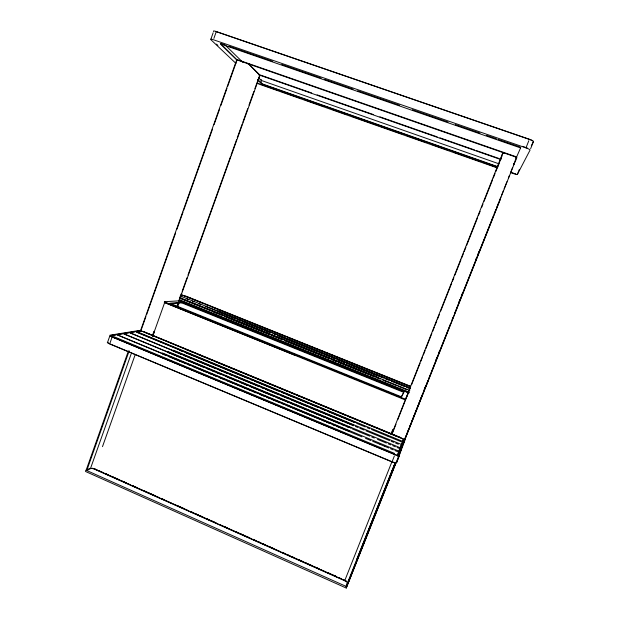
<?xml version="1.0" encoding="UTF-8"?>
<svg xmlns="http://www.w3.org/2000/svg" width="619" height="619" viewBox="0 0 619 619"><rect width="100%" height="100%" fill="white"/><g stroke="black" fill="none" stroke-linecap="round" stroke-linejoin="round"><path stroke-width="0.93" d="M503.487 152.878L502.845 152.746L500.817 159.423M428.456 379.942L427.319 383.091M402.505 445.378L423.373 392.222A3.652 0.495 21.9 0 0 423.319 392.082M211.048 38.734L213.137 32.784M213.895 38.386L216.302 31.546L529.407 139.252A4.681 0.797 18.8 0 1 533.485 141.511L530.638 148.653M109.695 336.326L107.667 342.09A4.302 0.882 18.3 0 0 109.695 343.963L392.013 461.929A4.534 0.998 22.7 0 0 396.555 462.741L399.425 455.514A4.534 0.959 22.7 0 1 394.891 454.671L112.14 337.007A4.302 0.851 18.4 0 1 110.097 335.173L138.71 330.569A3.938 0.72 18.8 0 1 142.772 331.451M111.219 336.581L111.552 335.637M110.097 342.802L112.14 337.007M420.99 398.226L418.32 405.437M128.404 350.965L86.134 470.239L89.825 468.359M129.185 350.841L86.761 470.517L90.444 468.637A3.141 1.091 17 0 1 94.475 469.179L344.713 580.73A3.312 1.215 24.4 0 1 347.298 583.206L346.091 586.386L395.34 462.416M90.444 468.637L131.073 354.169M140.412 331.033L236.667 59.935L237.479 60.097M519.828 146.927L520.757 147.523L516.47 157.296L236.907 59.904L220.573 43.601M141.078 330.237L145.929 316.595M146.571 314.777L175.641 232.906M176.933 229.27L183.077 211.984M183.719 210.166L212.472 129.209M214.081 124.667L219.575 109.199M220.867 105.563L227.003 88.277M227.653 86.459L236.698 60.995M102.483 446.647L135.275 354.408M152.328 335.815L153.945 331.281M164.275 302.351L164.445 301.871M152.661 336.21L164.654 302.621L404.586 399.642L404.78 399.147M164.708 302.459L164.499 301.708L179.951 300.788M152.823 336.086L154.441 331.552M257.721 80.431L258.1 79.379M179.201 299.55L181.483 293.189M182.141 291.371L187.031 277.738M188.006 275.014L230.407 156.862M231.057 155.044L236.605 139.592M237.255 137.774L242.145 124.14M242.803 122.322L247.693 108.689M248.993 105.06L253.891 91.426M254.866 88.695L259.431 75.975M177.305 305.724L178.295 302.954M178.992 301.027L179.154 300.571M177.243 306.026L178.226 303.302M178.876 301.484L260.088 75.201L248.923 64.229M177.661 306.862L178.984 303.178M499.138 163.88L261.876 80.64L261.117 80.277L261.38 79.565M170.519 303.79L181.615 302.83L181.839 302.219L404.052 391.734L401.406 396.81L169.823 303.233L181.839 302.219M260.638 83.054L261.582 80.424M396.555 462.741L404.88 440.357A4.147 0.805 22.5 0 0 401.329 438.028L143.577 331.761M402.598 438.786A3.374 0.65 22.5 0 1 404.161 440.063L398.651 455.197A3.691 0.781 22.7 0 1 394.953 454.508L112.457 336.953A3.505 0.689 18.4 0 1 110.793 335.459L140.296 330.763M398.032 456.242L400.632 449.146L397.839 456.126M398.11 454.826L398.86 452.791M399.185 451.901L400.091 449.44M400.447 448.489L401.313 446.121M401.654 445.208L402.489 442.925M402.814 442.043L403.464 440.295M397.638 455.654L398.009 454.648M398.373 453.673L399.263 451.243M399.611 450.299L400.478 447.963M400.779 447.15L401.445 445.347M397.754 454.013L398.651 451.584M399.015 450.609L399.92 448.171M400.276 447.228L401.143 444.883M401.483 443.978L402.319 441.726M403.263 439.204L402.482 441.293L136.327 331.405M346.795 586.696L85.971 470.169L85.515 471.469L346.253 588.05L356.01 562.269M427.187 382.999L426.011 386.357L426.499 385.157M390.953 434.136L392.732 429.648M391.378 434.027L393.104 429.656M407.867 392.756L408.37 392.81M391.734 434.167L502.845 152.746M392.431 433.199L395.982 424.208M397.754 419.721L410.18 388.275M411.604 384.678L420.123 363.113M420.835 361.318L422.615 356.83M423.319 355.027L425.098 350.54M425.81 348.745L431.845 333.471M432.557 331.668L434.329 327.18M435.041 325.385L436.813 320.89M437.525 319.094L439.304 314.599M440.72 311.009L451.731 283.154M452.443 281.359L453.859 277.761M454.926 275.068L460.962 259.794M461.673 257.999L463.445 253.504M464.157 251.709L465.937 247.213M466.641 245.418L477.651 217.563M478.363 215.768L480.135 211.28M481.559 207.682L482.975 204.092M484.043 201.392L492.569 179.835M493.273 178.032L495.053 173.544M495.765 171.742L501.8 156.468M344.713 580.73L391.688 462.331M392.013 461.929L394.404 455.886M400.64 447.514L403.588 439.947M427.435 382.372L428.464 379.78M398.187 454.168L401.483 445.657M397.653 455.762L399.007 452.388M356.621 559.746L395.293 462.393M398.094 455.336L404.161 440.063M424.162 389.552L425.23 386.852M435.931 359.91L437.006 357.217M438.43 353.627L439.498 350.934M458.818 302.304L459.886 299.619M461.302 296.044L462.37 293.36M475.531 260.228L476.599 257.535M478.03 253.945L479.098 251.252M516.47 157.296L516.617 156.917L237.038 59.54M404.679 439.119L406.103 435.528M407.17 432.843L408.594 429.253M409.306 427.458L411.086 422.978M411.805 421.183L422.847 393.375M423.558 391.579L425.377 386.999M426.058 385.304L427.853 380.778M428.549 379.029L430.329 374.541M431.033 372.77L437.749 355.871M437.811 355.708L448.218 329.517M448.914 327.761L450.663 323.366M452.056 319.853L453.131 317.137M454.516 313.663L466.153 284.361M466.316 283.951L484.135 239.104M484.313 238.655L490.302 223.575M491.006 221.803L493.475 215.59M494.109 213.996L495.943 209.384M496.6 207.713L498.411 203.171M499.1 201.438L500.879 196.95M501.591 195.155L503.379 190.667M504.09 188.88L506.938 181.7M508.361 178.117L509.429 175.425M510.853 171.842L512.64 167.354M513.352 165.559L515.132 161.072M368.46 530.754L369.551 528.015M372.762 519.929L370.92 524.564L385.119 489.134M374.077 516.61L376.329 510.938M376.538 510.427L377.59 507.773M377.76 507.348L378.828 504.655M378.99 504.237L380.051 501.583M380.259 501.057L381.327 498.365M381.451 498.047L382.519 495.37M382.759 494.767L383.826 492.074M383.935 491.803L384.995 489.126M386.418 485.551L387.479 482.874M388.902 479.307L389.962 476.622M391.386 473.055L393.158 468.591M393.823 466.919L395.642 462.339M403.101 443.56L514.474 163.238L514.072 163.223M355.499 563.545L355.995 562.292M356.699 560.52L358.502 556.001M359.213 554.206L360.993 549.726M361.705 547.931L363.485 543.451M363.647 543.041L364.692 540.402M365.396 538.646L369.582 528.1M369.729 527.868L370.835 525.082M385.204 488.786L387.618 482.843M387.695 482.511L395.696 462.362M349.263 579.616L395.827 462.432M400.64 450.307L402.427 445.819M402.559 445.487L500.539 198.869M395.239 464.621L347.994 583.516A4.07 1.486 24.4 0 0 347.924 582.881M346.253 588.05L400.006 452.791M510.822 172.693L513.553 173.653A3.791 0.495 19.3 0 0 517.345 174.465L530.065 150.084A4.681 0.751 18.9 0 0 525.972 147.871L528.835 140.691M517.345 174.465L519.31 169.521M400.803 450.771L401.158 449.897M515.155 160.747L515.991 158.209M514.126 164.012L514.025 163.362M514.822 162.449L516.579 158.518L515.898 158.093M407.789 394.496L405.569 399.154L404.841 398.976L164.886 301.979M531.326 145.705L533.485 141.511M401.143 397.475L403.797 392.369L181.615 302.83M335.668 576.034L327.861 572.838M516.633 158.162L516.896 157.566L515.82 157.071M112.318 335.513L116.132 334.894M117.981 334.593L122.601 333.842M125.286 333.401L128.829 332.829M130.547 332.55L134.834 331.846M136.992 331.498L139.631 331.064M260.088 75.201L259.214 74.945M180.353 295.333L182.698 295.193M181.058 295.542L182.087 295.48M259.462 75.023L249.055 64.322M183.239 295.557L181.963 295.317L183.495 295.627M503.239 152.738L504.083 153.04L503.657 152.847M522.421 146.324L525.167 147.268M525.972 147.871L213.416 39.755A4.41 0.658 22.4 0 0 210.754 39.585L235.955 63.432M221.579 43.67L224.318 44.622M228.883 46.201L272.708 61.374M281.838 64.531L321.099 78.118M324.751 79.387L353.054 89.182M357.62 90.761L399.626 105.3M412.409 109.725L448.017 122.051M455.321 124.581L479.973 133.108M486.364 135.321L496.407 138.803M498.233 139.43L519.233 146.703M260.7 75.139L311.651 92.958M317.114 94.869L373.528 114.608M379.904 116.836L437.223 136.884M439.954 137.844L474.533 149.937M476.351 150.572L499.1 158.534M258.757 74.845L500.779 159.524M184.036 295.805L185.135 296.207L184.214 295.859M498.117 166.782L263.33 84.254L261.814 83.534L257.728 79.58M497.08 166.79L263.214 84.571L261.705 83.851L257.612 79.905M261.172 84.424L278.496 90.521M280.314 91.155L301.291 98.537M304.935 99.814L324.077 106.545M331.374 109.114L345.054 113.927M351.43 116.171L378.789 125.789M380.608 126.431L401.576 133.805M407.047 135.723L424.371 141.821M431.667 144.382L447.166 149.837M453.549 152.081L480.901 161.698M482.727 162.34L496.399 167.145M510.992 172.283L513.724 173.243M497.158 167.881L260.297 84.563A3.575 0.449 21.6 0 1 257.783 83.534M248.01 63.772L248.436 63.927M248.103 63.858L248.869 64.121M185.669 296.029L410.714 386.326M186.288 296.547L410.296 386.442M186.033 296.563L197.693 301.244M199.48 301.964L203.968 303.767M205.763 304.486L208.448 305.562M210.243 306.281L285.583 336.519M287.378 337.239L373.536 371.88M375.269 372.514L410.559 386.736M218.244 310.916L409.732 387.819M180.694 296.13L410.505 388.438M180.129 296.207L181.932 296.934M186.28 298.683L188.207 299.457M192.432 301.151L194.196 301.863M198.591 303.627L200.347 304.331M205.237 306.297L269.776 332.225M274.124 333.974L276.051 334.747M277.676 335.397L345.077 362.479M346.625 363.098L348.381 363.802M350.137 364.514L379.138 376.159M217.656 311.434L229.301 316.116M231.073 316.827L235.576 318.638M237.332 319.342L240.953 320.797M243.6 321.857L257.086 327.281M258.796 327.962L263.237 329.749M265.017 330.469L269.458 332.248M277.459 335.467L297.019 343.321M297.414 343.483L317.129 351.399M318.917 352.126L323.397 353.921M325.192 354.641L328.851 356.111M331.467 357.163L335.049 358.602M337.688 359.662L344.907 362.564M346.702 363.283L349.387 364.367M350.006 364.614L377.273 375.571M378.96 376.244L383.509 378.077M385.235 378.766L388.879 380.228M391.51 381.289L404.981 386.697M406.737 387.409L409.453 388.5M180.253 297.816L377.93 377.296M179.603 297.863L409.817 390.442M179.92 298.296L216.619 313.059M220.96 314.8L222.732 315.52M227.173 317.299L282.837 339.692M284.624 340.411L336.527 361.287M338.314 362.007L377.691 377.845M213.563 311.984L216.255 313.067M218.012 313.771L220.728 314.87M224.233 316.278L226.995 317.385M228.674 318.065L259.222 330.353M259.74 330.561L269.961 334.67M271.749 335.39L276.229 337.193M278.016 337.912L280.701 338.988M284.283 340.435L294.211 344.427M295.023 344.752L319.195 354.478M319.714 354.687L322.352 355.747M322.778 355.917L328.511 358.223M331.73 359.515L336.202 361.318M337.997 362.038L368.645 374.363M370.216 374.998L374.696 376.801M376.484 377.52L380.259 379.037M382.751 380.043L385.436 381.118M385.606 381.188L396.299 385.49M397.971 386.163L406.985 389.784M179.479 299.743L409.291 392.253M179.139 300.23L374.534 378.913M179.247 300.339L408.958 392.841M178.883 300.331L408.834 392.933M164.778 302.606L295.735 355.569M143.685 331.591L400.787 437.579M143.314 331.799L163.842 340.264M165.629 341.007L205.794 357.565M207.582 358.3L210.259 359.407M212.038 360.142L216.503 361.983M218.29 362.719L234.353 369.342M236.141 370.077L262.92 381.118M264.708 381.853L276.306 386.643M278.093 387.378L287.023 391.061M288.802 391.796L304.873 398.419M306.66 399.154L309.338 400.261M311.117 400.996L333.432 410.196M335.219 410.931L357.534 420.131M359.322 420.874L375.385 427.497M377.172 428.232L386.101 431.915M387.881 432.65L400.377 437.803M186.458 349.689L189.143 350.795M190.892 351.515L193.608 352.637M197.097 354.076L213.238 360.73M214.839 361.395L226.624 366.247M228.403 366.99L232.558 368.7M232.868 368.823L235.545 369.93M236.094 370.154L264.096 381.706M264.367 381.815L283.765 389.815M285.514 390.535L288.191 391.641M289.932 392.353L294.334 394.171M296.099 394.899L298.737 395.99M298.9 396.052L303.148 397.808M303.356 397.893L312.278 401.576M312.835 401.801L316.742 403.41M317.23 403.611L325.664 407.093M327.451 407.828L330.128 408.935M331.908 409.67L336.372 411.503M338.16 412.246L346.222 415.573M348.861 416.657L354.215 418.87M356.002 419.605L358.68 420.703M359.399 421.005L364.661 423.172M366.711 424.015L369.388 425.121M369.922 425.338L378.31 428.797M380.097 429.54L387.231 432.48M387.463 432.573L396.23 436.194M397.94 436.898L400.617 437.997M135.507 331.536L355.793 422.506M136.822 332.318L354.904 422.382M179.742 350.284L182.45 351.399M185.917 352.83L192.973 355.747M193.167 355.824L195.844 356.931M196.502 357.202L221.2 367.407M221.741 367.632L224.426 368.738M224.72 368.854L228.891 370.58M229.123 370.673L237.92 374.309M239.607 375.006L242.323 376.128M244.072 376.855L248.536 378.696M250.238 379.401L253.001 380.538M254.641 381.219L267.841 386.666M268.182 386.813L270.867 387.92M271.354 388.121L278.38 391.022M281.583 392.345L284.26 393.452M286.048 394.187L294.977 397.878M296.764 398.613L308.378 403.41M310.018 404.091L317.307 407.101M320.549 408.439L325.811 410.614M328.024 411.527L336.953 415.217M338.74 415.953L354.819 422.591M356.536 423.303L365.303 426.924M367.059 427.652L369.69 428.743M371.446 429.462L387.865 436.248M388.113 436.349L401.274 441.788M173.467 350.207L401.313 444.434M129.51 332.511L353.735 425.268M129.959 332.929L353.743 425.516M172.716 350.865L181.638 354.555M183.27 355.229L186.095 356.397M187.673 357.055L192.068 358.873M193.824 359.6L200.866 362.51M201.252 362.672L208.386 365.62M208.781 365.783L211.419 366.881M211.953 367.098L215.814 368.7M219.08 370.054L221.966 371.245M223.544 371.895L228.001 373.737M229.781 374.48L232.504 375.601M234.237 376.321L236.915 377.428M238.648 378.147L247.43 381.784M247.615 381.853L254.749 384.809M255.338 385.049L259.206 386.651M261.481 387.595L263.237 388.322M265.45 389.235L278.821 394.767M280.608 395.51L283.278 396.617M283.417 396.671L288.686 398.853M291.301 399.936L296.656 402.149M298.335 402.845L307.109 406.474M308.866 407.201L329.641 415.798M329.919 415.914L334.105 417.639M334.299 417.724L343.073 421.353M344.798 422.073L347.476 423.179M349.217 423.899L353.596 425.71M355.352 426.437L358.177 427.605M359.74 428.247L364.127 430.066M365.883 430.793L372.901 433.695M373.334 433.873L380.468 436.828M380.793 436.96L383.424 438.051M384.035 438.306L389.568 440.596M391.162 441.254L393.955 442.407M395.626 443.096L398.342 444.225M168.035 351.553L400.098 447.699M123.289 333.517L351.6 428.139M123.761 333.943L350.725 428.015M167.262 352.226L169.892 353.317M171.649 354.045L174.279 355.136M176.036 355.863L189.197 361.326M189.53 361.457L193.585 363.144M193.979 363.307L196.656 364.413M197.097 364.599L204.115 367.508M207.342 368.847L210.019 369.953M211.799 370.688L214.646 371.872M216.248 372.537L219.907 374.054M226.925 376.963L238.524 381.768M240.079 382.418L247.43 385.459M250.602 386.774L256.336 389.15M258.115 389.893L265.242 392.848M265.512 392.957L274.279 396.593M276.035 397.321L289.297 402.814M290.938 403.495L299.712 407.132M301.461 407.859L316.015 413.894M316.371 414.041L319.002 415.132M320.758 415.86L325.145 417.678M326.708 418.328L340.071 423.86M341.812 424.588L344.52 425.71M346.199 426.406L348.977 427.559M352.343 428.952L359.36 431.861M359.662 431.985L362.339 433.091M362.873 433.315L366.788 434.94M367.26 435.134L369.899 436.233M371.655 436.96L374.286 438.051M377.482 439.374L386.388 443.065M388.167 443.8L390.844 444.914M392.624 445.649L395.355 446.786M397.073 447.498L399.75 448.605M162.387 352.946L398.829 451.104M116.836 334.57L349.379 431.126M117.331 334.995L349.395 431.366M162.464 354.006L166.047 355.492M168.6 356.552L175.61 359.469M175.842 359.562L179.99 361.287M180.291 361.411L182.961 362.517M183.503 362.742L186.126 363.833M187.882 364.56L190.513 365.651M193.646 366.959L196.324 368.065M198.103 368.808L207.009 372.506M208.789 373.242L211.458 374.356M213.246 375.091L216.805 376.576M219.428 377.667L224.821 379.904M226.438 380.577L233.727 383.602M234.33 383.85L239.584 386.039M241.34 386.767L251.538 390.999M253.318 391.742L255.987 392.848M259.748 394.411L265.009 396.593M266.673 397.29L269.389 398.412M271.13 399.139L280.036 402.837M281.668 403.511L284.485 404.687M286.048 405.337L290.435 407.155M292.191 407.882L299.201 410.799M299.627 410.97L306.745 413.933M307.101 414.08L311.202 415.782M311.489 415.898L314.127 416.997M314.762 417.26L320.271 419.543M321.888 420.216L324.658 421.369M326.337 422.065L329.045 423.195M332.558 424.649L335.196 425.74M336.945 426.476L339.583 427.567M339.699 427.613L343.971 429.393M344.149 429.462L354.517 433.772M354.842 433.904L357.511 435.01M358.03 435.227L361.96 436.859M365.527 438.345L370.866 440.558M372.646 441.301L379.772 444.256M380.012 444.357L384.229 446.106M384.407 446.183L388.802 448.009M390.457 448.698L393.197 449.835M394.914 450.547L397.599 451.661M113.687 336.589L394.582 453.418M113.262 337.177L345.17 433.671M143.523 357.906L110.012 343.901A3.497 0.72 18.3 0 1 108.062 342.562M144.389 358.269L392.075 461.751A3.691 0.812 22.7 0 0 394.582 462.54M258.208 83.263L259.245 83.72M104.851 473.311L108.379 474.881M111.907 476.452L113.672 477.241M115.436 478.023L118.082 479.199M122.485 481.164L126.013 482.735M132.187 485.489L137.472 487.849M144.529 490.991L147.175 492.167M148.939 492.956L154.224 495.308M161.28 498.457L163.927 499.634M178.032 505.924L183.325 508.276M190.373 511.426L193.02 512.602M194.784 513.383L198.312 514.962M200.076 515.743L202.723 516.919M207.125 518.884L209.771 520.068M211.536 520.85L215.064 522.421M223.877 526.351L227.405 527.922M236.218 531.853L238.864 533.029M240.629 533.818L244.157 535.389M245.921 536.178L248.567 537.354M252.97 539.319L255.616 540.495M259.144 542.066L260.909 542.855M262.673 543.644L265.319 544.821M269.722 546.786L273.25 548.357M282.071 552.287L284.717 553.463M288.237 555.034L290.002 555.823M291.766 556.605L294.412 557.789M298.822 559.754L302.343 561.325M304.989 562.501L306.753 563.29M308.517 564.071L311.164 565.255M315.574 567.213L319.094 568.791M327.915 572.714L330.561 573.898M94.483 468.761L97.121 469.937M98.878 470.719L102.39 472.282M104.712 473.388L113.532 477.319M115.296 478.108L130.292 484.785M132.048 485.575L142.633 490.287M144.397 491.076L159.393 497.761M161.157 498.543L171.742 503.262M173.506 504.052L188.501 510.729M190.265 511.518L205.26 518.204M207.025 518.985L217.609 523.705M219.374 524.486L234.361 531.172M236.125 531.961L251.121 538.638M252.885 539.428L260.823 542.964M262.588 543.753L280.229 551.614M281.993 552.403L289.932 555.939M291.696 556.721L319.04 568.907M320.804 569.697L326.097 572.057M339.073 577.767L341.533 578.866M343.181 579.593L345.65 580.692M94.336 468.838L137.031 487.865M138.788 488.646L346.423 581.187M248.691 64.105L249.209 64.306M103.628 472.885L103.512 472.583A1.145 0.395 17.3 0 1 103.087 472.599M216.495 44.088L217.911 45.435M236.907 59.904L220.372 43.864L520.594 147.926M225.037 44.878L242.733 62.24M258.394 77.607L261.117 80.277M102.646 472.506A1.145 0.395 17.3 0 1 102.243 472.359M515.828 173.854A3.08 0.402 19.3 0 1 514.807 173.591M526.073 147.585A3.807 0.611 18.9 0 1 527.388 148.088M213.617 31.422A4.418 0.704 22.5 0 1 216.302 31.546M215.42 31.437A3.598 0.573 22.5 0 1 216.526 31.77L529.338 139.391A3.815 0.65 18.8 0 1 532.518 140.923M348.899 580.351A1.199 0.433 24.5 0 1 348.915 580.537M348.497 581.636A1.207 0.441 24.5 0 1 348.071 581.783M336.55 576.792A1.199 0.441 24.2 0 1 336.156 576.583M335.823 576.328A1.199 0.441 24.2 0 1 335.622 575.902M349.116 579.74A1.199 0.433 24.5 0 1 348.822 579.763M181.228 295.023A3.466 0.449 19.6 0 1 185.391 296.184M421.539 397.468A3.822 0.542 21.9 0 1 421.113 397.545M91.937 468.219A3.861 1.339 17 0 1 94.769 469.024M344.814 580.475A4.07 1.486 24.4 0 1 346.137 581.179M401.274 438.167A3.374 0.65 22.5 0 1 402.404 438.685M139.352 330.84A3.203 0.588 18.8 0 1 140.134 330.871M140.691 330.972A3.203 0.588 18.8 0 1 142.656 331.552"/></g></svg>
